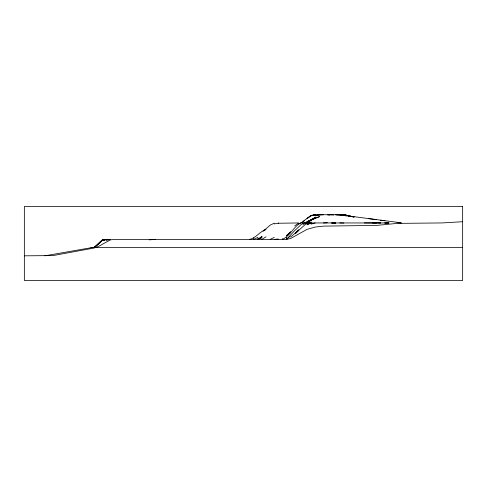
<?xml version="1.0" encoding="UTF-8"?>
<svg xmlns="http://www.w3.org/2000/svg" width="487" height="487" viewBox="0 0 487 487"><rect width="100%" height="100%" fill="white"/><g stroke="black" fill="none" stroke-linecap="round" stroke-linejoin="round"><path stroke-width="0.73" d="M282.411 238.563L282.411 239.391C290.836 235.714 294.02 225.061 302.902 221.841M24.35 255.827L53.01 255.584L94.003 248.041L98.057 246.647L110.385 239.896L114.445 239.391L286.52 239.391L294.684 230.595L302.902 222.955L307.011 222.358M105.101 239.994L106.276 239.391L102.167 240.523L94.003 247.755L98.057 244.474L102.167 240.304L106.276 239.391L110.385 239.391L106.276 240.341M98.057 244.121L102.167 240.097L106.276 239.391L102.167 240.097L94.003 247.713L102.167 240.097L106.276 239.391L103.536 240.292M290.629 231.642L286.52 235.659L290.629 232.202M295.712 233.017L307.011 222.955L311.071 222.011M98.057 244.474L102.167 240.523M295.712 233.048L298.793 230.126L290.629 237.047M286.52 237.242L286.52 239.391L290.112 236.207M263.09 231.301L270.133 225.152L274.242 223.192M249.636 239.391C256.156 237.93 259.796 231.495 266.024 229.347L264.264 230.588M354.116 217.019L343.84 214.737L315.18 214.737L311.071 215.607L302.902 221.433M294.684 225.938L298.793 222.955L278.302 223.247M311.071 215.607L307.011 218.529L311.071 215.4L315.18 214.737L315.18 215.942L319.289 214.737L316.55 215.047M253.745 237.881L253.745 239.391L257.854 237.425L257.854 239.391L261.915 236.554M261.915 237.82L257.854 239.391L261.915 236.688M261.915 239.391L266.024 236.792M303.492 221.348L304.667 220.641M307.595 221.719L315.18 217.573L307.011 221.762M310.396 220.593L307.011 222.188L315.18 218.103L319.289 216.739L319.289 216.356M257.854 239.391L261.915 237.181M311.071 220.276L315.18 218.103L307.011 222.188M313.421 215.601L315.18 214.737L311.071 215.857M298.793 224.002L302.902 221.993M270.133 239.391L274.242 237.412M307.011 224.836L311.071 222.955L307.011 223.46M313.123 215.613L315.18 214.737L313.123 215.449M307.011 221.853L319.289 216.739M307.011 224.489L311.071 222.955L309.044 223.308M384.833 222.602L388.943 222.955L307.011 222.955L302.902 224.464L302.902 222.955M303.59 223.216L307.011 221.975M311.071 224.136L315.18 222.955M286.52 239.391L290.629 238.527L307.011 229.371L315.18 227.064L323.398 226.12L376.615 225.402L397.106 223.387L442.153 222.936L462.65 221.713M311.071 222.955L307.011 223.795L307.011 222.955M274.242 223.91L278.302 223.162M317.92 214.962L319.289 214.737M44.847 255.827L95.355 246.982M149.272 239.86L155.432 239.391M106.276 239.847L110.385 239.391M274.242 239.391L278.302 239.007M384.833 223.302L388.943 222.955M319.289 215.065L323.398 214.737M323.398 222.955L327.459 222.711M335.677 222.723L331.568 222.955L335.677 223.283M90.862 247.609L462.65 247.609M342.489 215.041L339.786 214.737L343.84 214.743L347.949 215.534M364.337 222.924L380.724 222.955L376.615 222.583M372.555 222.943L376.615 222.955M343.165 215.017L339.786 214.737L343.84 214.755L354.116 216.983M339.786 222.955L343.84 223.022M343.84 215.059L339.786 214.737L343.84 214.834M331.568 214.864L327.459 214.737L329.51 215.059M401.215 222.827L343.84 215.351L335.677 214.737L338.416 214.992M339.786 214.737L343.84 214.883L351.377 216.526L343.84 214.87M397.106 222.662L399.163 222.809M397.106 222.504L401.215 222.955M368.446 218.645L376.615 219.619M331.568 214.737L333.619 215.017M339.786 214.87L343.84 215.473M344.528 215.607L346.58 216.009M352.058 216.678L353.428 216.977M278.302 222.955L278.302 223.527M298.793 229.992L295.712 233.151L298.793 229.992M462.65 206.518L24.35 206.518L24.35 280.482L462.65 280.482L462.65 206.518M384.833 220.727L380.724 220.24L384.833 220.733M347.949 215.625L343.84 214.737L347.949 215.68"/></g></svg>
